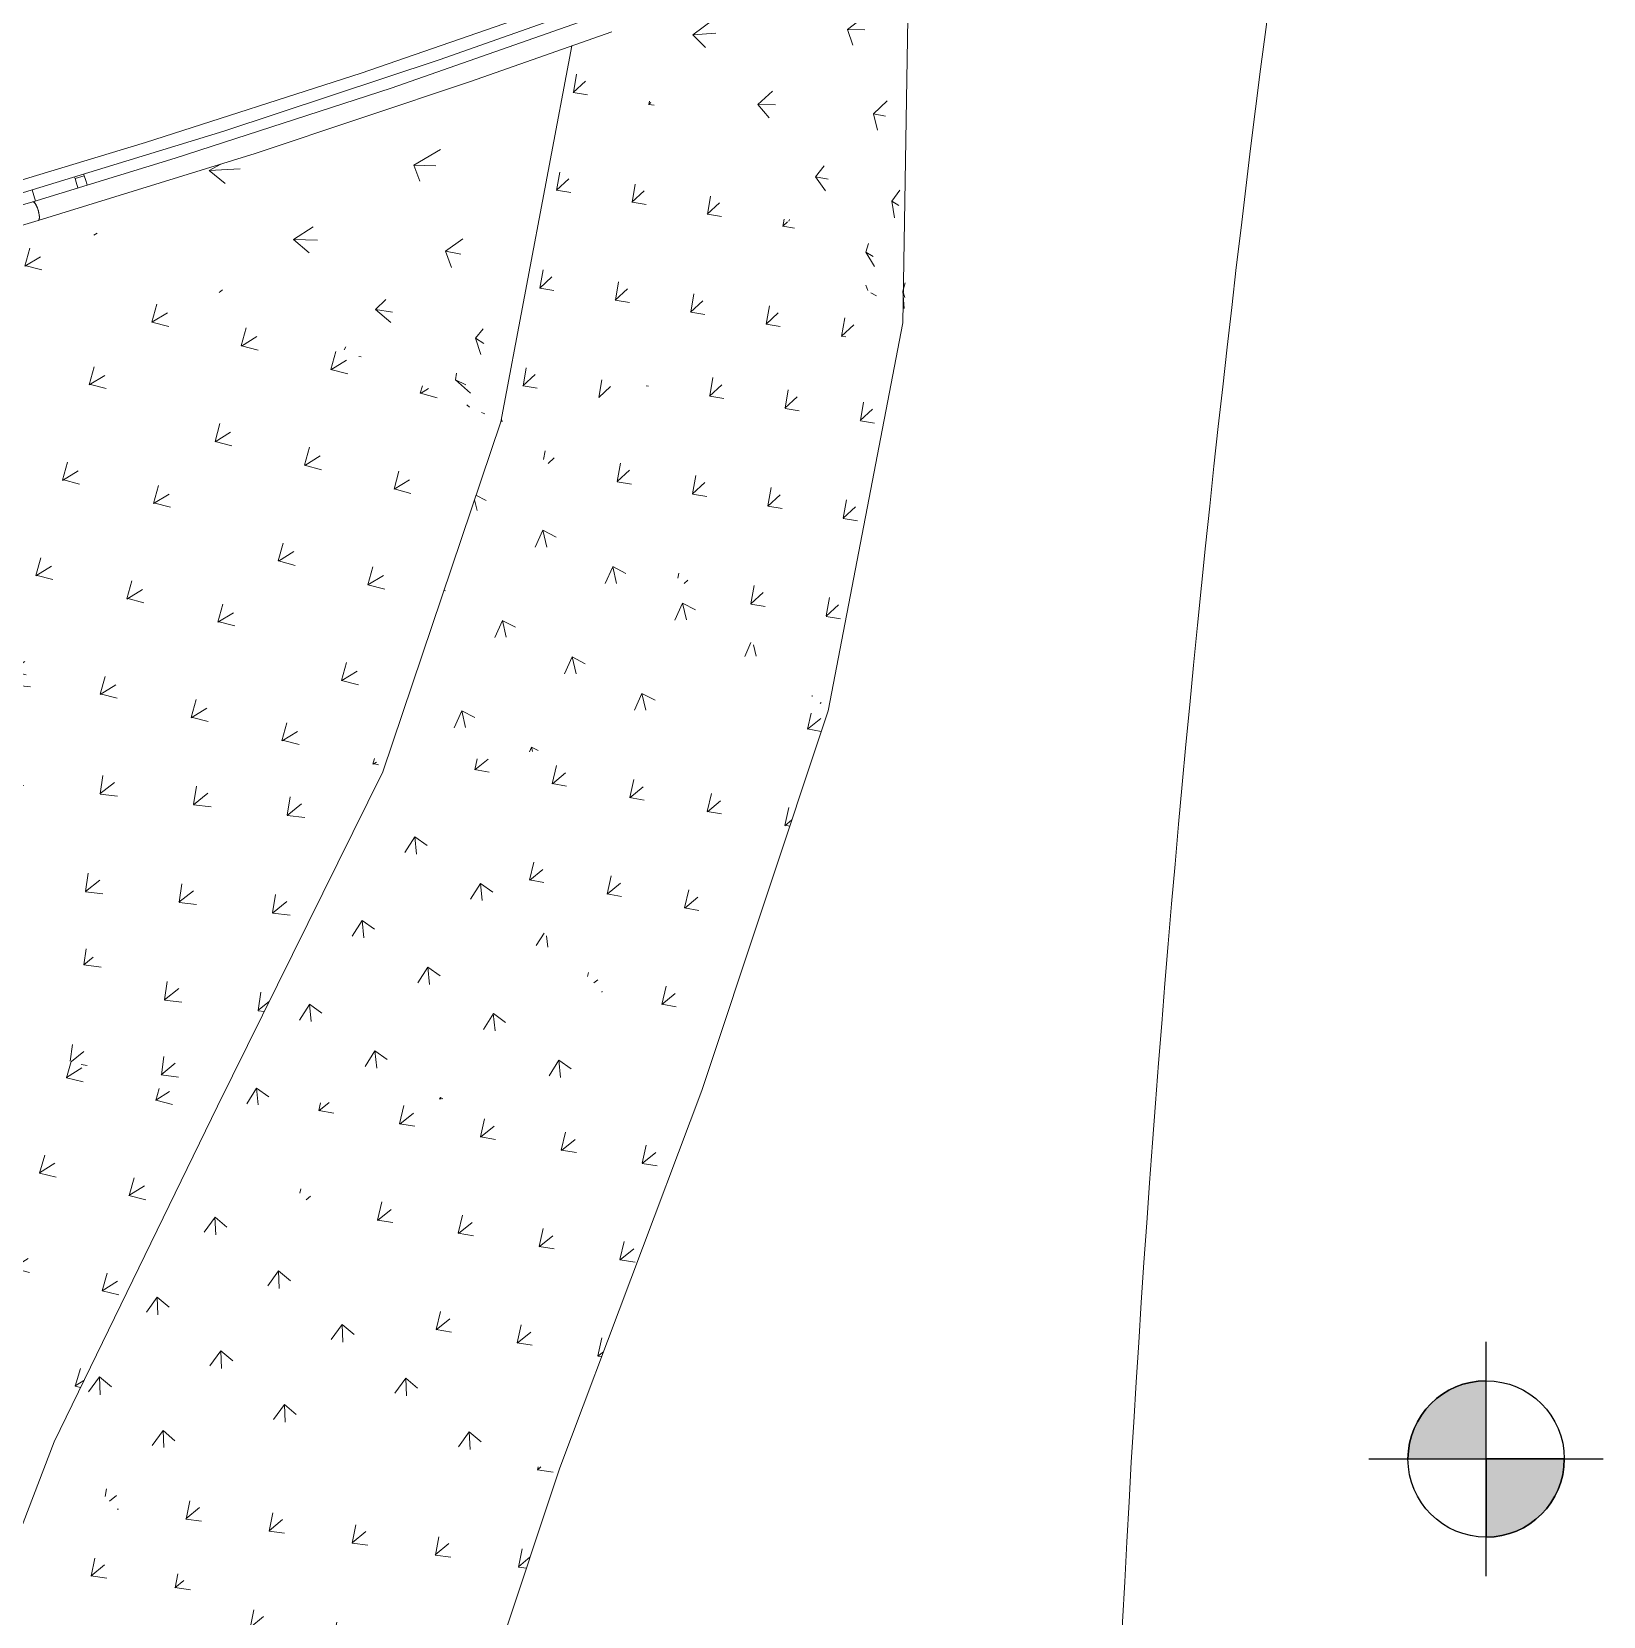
# Model space of a CAD drawing. Header units: millimetres. Extents: x 12827 to 178996, y -27589 to 73652.
# Drawn here: x 100153 to 104176, y 654 to 4709 of the extents above; entities that cross this region are included whole.
import ezdxf

# ---------------------------------------------------------------- set-up
doc = ezdxf.new("R2010")
doc.units = ezdxf.units.MM
for name, color, linetype, lineweight in [('A-ANNO-NOTE', 131, 'Continuous', 25), ('A-FLOR', 192, 'Continuous', 9), ('A-FLOR-HRAL', 11, 'Continuous', 9), ('A-FLOR-PATT', 8, 'Continuous', 9)]:
    doc.layers.add(name, color=color, linetype=linetype, lineweight=lineweight)

# ---------------------------------------------------------------- blocks, each defined once
blk = doc.blocks.new('Railings 6 - Railings 6-15750741-Copy of 1_F')
at = {"layer": 'A-FLOR-HRAL'}
for p, q in [((100263.5, 4332.9), (100287.3, 4340.4)), ((100286.3, 4343.6), (100287.3, 4340.4)), ((100287.3, 4340.4), (100290.3, 4330.9)), ((100263.5, 4332.9), (100262.4, 4336.4)), ((100266.5, 4323.4), (100263.5, 4332.9)), ((100270.9, 4309.4), (100266.5, 4323.4)), ((100290.3, 4330.9), (100294.8, 4316.7))]:
    blk.add_line(p, q, dxfattribs=at)
at = {"layer": 'A-FLOR-HRAL', "flags": 128}
for points in [[(101543.5, 4792.7), (100995.7, 4602.8), (100443.8, 4424.9), (100080.8, 4315.2)], [(100089.9, 4284.5), (100644.6, 4454.5), (101195.5, 4636.7), (101554.4, 4762.7)], [(101620.4, 4755.8), (101072.4, 4564.4), (100520.3, 4385.1), (100155.4, 4273.9)], [(100169.6, 4225.9), (100724.8, 4397.4), (101276.1, 4581.1), (101637.4, 4708.8)], [(98484.6, 3835.8), (98884.1, 3930), (99282.2, 4030.4), (99678.6, 4136.9), (100073.4, 4249.6), (100155.4, 4273.9)], [(98495.7, 3787.1), (98895.6, 3881.3), (99294, 3981.8), (99690.9, 4088.4), (100086, 4201.2), (100169.6, 4225.9)]]:
    blk.add_lwpolyline(points, dxfattribs=at)
at = {"layer": 'A-FLOR-HRAL'}
for points, knots in [([(100155.1, 4273.8), (100156.1, 4274.2), (100157.8, 4273.7), (100160.2, 4271.2), (100161.5, 4269.3), (100162.6, 4267.6), (100163.7, 4265.7), (100165.1, 4263), (100166.5, 4259.7), (100167.7, 4256.4), (100168.6, 4253.8), (100169.4, 4251.1), (100170.1, 4248.6), (100170.7, 4246.4), (100171.1, 4244.3), (100171.5, 4242.2), (100171.8, 4240.2), (100172, 4238.3), (100172.2, 4235.9), (100172.3, 4233.2), (100172.1, 4230.4), (100171.6, 4228.2), (100170.9, 4226.8), (100170.2, 4226.2), (100169.8, 4226)], [-1, -1, -1, -1, -0.861111, -0.791667, -0.756944, -0.722222, -0.6875, -0.652778, -0.583333, -0.548611, -0.513889, -0.479167, -0.444444, -0.416667, -0.388889, -0.361111, -0.333333, -0.305556, -0.277778, -0.222222, -0.166667, -0.111111, -0.055556, 0, 0, 0, 0]), ([(100157.7, 4273.3), (100157.3, 4273.6), (100156.4, 4274), (100155.5, 4273.9), (100155.1, 4273.8)], [-0.1110901, -0.1110901, -0.1110901, -0.1110901, -0.0555556, 0, 0, 0, 0]), ([(100160.9, 4270.1), (100160.4, 4270.9), (100159.3, 4272.2), (100158.2, 4273), (100157.7, 4273.3)], [-0.2220012, -0.2220012, -0.2220012, -0.2220012, -0.1666667, -0.1111111, -0.1111111, -0.1111111, -0.1111111]), ([(100164.3, 4264.5), (100164, 4265), (100163.5, 4266.1), (100162.3, 4268.1), (100161.5, 4269.4), (100160.9, 4270.1)], [-0.3332782, -0.3332782, -0.3332782, -0.3332782, -0.3055556, -0.2777778, -0.2222222, -0.2222222, -0.2222222, -0.2222222]), ([(100167.5, 4256.9), (100167.3, 4257.6), (100166.8, 4258.9), (100166, 4260.9), (100165.2, 4262.7), (100164.6, 4263.9), (100164.3, 4264.5)], [-0.4443459, -0.4443459, -0.4443459, -0.4443459, -0.4166667, -0.3888889, -0.3611111, -0.3333333, -0.3333333, -0.3333333, -0.3333333]), ([(100170.1, 4248.5), (100170.1, 4248.6), (100169.8, 4249.7), (100169.3, 4251.7), (100168.4, 4254.4), (100167.8, 4256.1), (100167.5, 4256.9)], [-0.5554676, -0.5554676, -0.5554676, -0.5554676, -0.5486111, -0.5138889, -0.4791667, -0.4444444, -0.4444444, -0.4444444, -0.4444444]), ([(100171.8, 4240.2), (100171.7, 4240.5), (100171.5, 4242.5), (100170.9, 4245.3), (100170.3, 4247.8), (100170.1, 4248.5)], [-0.6666415, -0.6666415, -0.6666415, -0.6666415, -0.6527778, -0.5833333, -0.5555556, -0.5555556, -0.5555556, -0.5555556]), ([(100171.6, 4228.4), (100171.7, 4228.7), (100172, 4229.8), (100172.2, 4231.5), (100172.3, 4233), (100172.3, 4233.3)], [-0.8888785, -0.8888785, -0.8888785, -0.8888785, -0.8611111, -0.7916667, -0.7777778, -0.7777778, -0.7777778, -0.7777778]), ([(100172.3, 4233.3), (100172.3, 4233.6), (100172.3, 4234.7), (100172.2, 4236.5), (100172, 4238.5), (100171.9, 4239.7), (100171.8, 4240.2)], [-0.7776642, -0.7776642, -0.7776642, -0.7776642, -0.7569444, -0.7222222, -0.6875, -0.6666667, -0.6666667, -0.6666667, -0.6666667])]:
    blk.add_open_spline(points, degree=3, knots=knots, dxfattribs=at)
blk.add_open_spline([(100169.8, 4226), (100170.6, 4226.4), (100171.2, 4227.1), (100171.6, 4228.4)], degree=3, dxfattribs=at)
blk = doc.blocks.new('FP_91-Copy of 1_F')
at = {"layer": 'A-FLOR-PATT'}
for p, q in [((102163.4, 4906.1), (102173.1, 4884.5)), ((102240.8, 4714.4), (102291.9, 4754)), ((101844.8, 4701.2), (101897.6, 4740.3)), ((101844.8, 4701.2), (101903.6, 4704.9)), ((102240.8, 4714.4), (102285.1, 4713.5)), ((102240.8, 4714.4), (102254.7, 4674.5)), ((101844.8, 4701.2), (101877.5, 4668.3)), ((102011.4, 4522.7), (102048.9, 4556.3)), ((102011.4, 4522.7), (102056.9, 4521.6)), ((102011.4, 4522.7), (102040.6, 4488.5)), ((102307.1, 4498.5), (102342.9, 4532.2)), ((102307.1, 4498.5), (102338.1, 4492.5)), ((102307.1, 4498.5), (102317.4, 4457.2)), ((102159.1, 4337.3), (102181.3, 4365.2)), ((102159.1, 4337.3), (102191.2, 4331.3)), ((102159.1, 4337.3), (102184.7, 4301.8)), ((102354.4, 4275.2), (102375.1, 4303.1)), ((102354.4, 4275.2), (102372.2, 4264.1)), ((102354.4, 4275.2), (102361.2, 4232.6)), ((102091.1, 4224.1), (102092.9, 4228.6)), ((102287.8, 4144.9), (102294.7, 4167.1)), ((102287.8, 4144.9), (102306.6, 4133.9)), ((102287.8, 4144.9), (102309.8, 4108)), ((102293.4, 4046.9), (102288, 4060.3)), ((102383, 4044.7), (102388.5, 4066.5)), ((102300.6, 4040.6), (102314.9, 4032.7)), ((102383, 4044.7), (102387.6, 4028.3)), ((102383, 4044.7), (102386.3, 4000.6))]:
    blk.add_line(p, q, dxfattribs=at)
blk = doc.blocks.new('FP_96-Copy of 1_F')
at = {"layer": 'A-FLOR-PATT'}
for p, q in [((101130.7, 4367.5), (101198.8, 4407.6)), ((100607.2, 4353.5), (100637, 4369.7)), ((100607.2, 4353.5), (100686.4, 4358)), ((100607.2, 4353.5), (100648, 4320.5)), ((101130.7, 4367.5), (101187.4, 4365.9)), ((101130.7, 4367.5), (101146.4, 4326.3)), ((100311.6, 4188.2), (100320.4, 4193.4)), ((100822.8, 4176.7), (100873.4, 4209.6)), ((100822.8, 4176.7), (100884.2, 4175.5)), ((100822.8, 4176.7), (100862.6, 4143.3)), ((101212.3, 4147.1), (101256.3, 4179.1)), ((101212.3, 4147.1), (101251.2, 4139.5)), ((101212.3, 4147.1), (101227, 4105.6)), ((100632.2, 4041.6), (100641.1, 4048.5)), ((101033, 3998.1), (101059.5, 4023.3)), ((101033, 3998.1), (101076.6, 3991.3)), ((101033, 3998.1), (101071.8, 3964.4)), ((101288.5, 3924.9), (101308.5, 3948.8)), ((100952.8, 3894.9), (100956.4, 3902.1)), ((101288.5, 3924.9), (101309.8, 3911.3)), ((101288.5, 3924.9), (101302.2, 3883.1)), ((100989.9, 3878), (100995.9, 3877.2)), ((101237.8, 3817.8), (101240.1, 3835.4)), ((101237.8, 3817.8), (101263.6, 3805.4)), ((101237.8, 3817.8), (101275.6, 3783.8)), ((101273.4, 3748.3), (101266.4, 3754.1)), ((101304, 3734.3), (101312.2, 3731.1)), ((101356.6, 3710.3), (101355.4, 3716.6))]:
    blk.add_line(p, q, dxfattribs=at)
blk = doc.blocks.new('DLN_Slab Level Mark - FFL-2mm_Type 2-2670450-Copy of 1_F')
at = {"layer": 'A-ANNO-NOTE', "lineweight": 5}
h = blk.add_hatch(color=256, dxfattribs=at)
edge = h.paths.add_edge_path(flags=0)
edge.add_arc((0, 0), 1, 0, 90, ccw=False)
edge.add_line((1, 0), (0, 0))
edge.add_line((0, 0), (0, 1))
h = blk.add_hatch(color=256, dxfattribs=at)
edge = h.paths.add_edge_path(flags=0)
edge.add_arc((0, 0), 1, 180, 270, ccw=False)
edge.add_line((-1, 0), (0, 0))
edge.add_line((0, 0), (0, -1))
at = {"layer": 'A-ANNO-NOTE'}
for p, q in [((0, 1.5), (0, -1.5)), ((0, 1), (0, 0)), ((0, 0), (-1, 0)), ((0, -1), (0, 0)), ((0, 0), (1, 0)), ((-1.5, 0), (1.5, 0))]:
    blk.add_line(p, q, dxfattribs=at)
blk.add_circle((0, 0), 1, dxfattribs=at)
for start, end in [(360, 90), (180, 270)]:
    blk.add_arc((0, 0), 1, start, end, dxfattribs=at)

msp = doc.modelspace()

# ---------------------------------------------------------------- hatches: boundary and pattern name
at = {"layer": 'A-FLOR-PATT'}
h = msp.add_hatch(dxfattribs=at)
h.set_pattern_fill('FP_189', color=256, style=0, pattern_type=2)
h.set_pattern_definition([(42.948, (31972.03, -27580.04), (42.84313, 250.33527), [42.735, -279.594]), (350.96, (31972.03, -27580.04), (42.8437, 250.33466), [36.66, -158.862]), (80.288, (31972.03, -27580.04), (-193.09365, 30.7224), [47.62, -206.354])])
h.paths.add_polyline_path([(101353.40883, 3710.89176), (102382.51799, 3963.80398), (101561.25271, 4682.22611), (101534.51164, 4670.42957), (101507.75839, 4528.68273)], flags=0)
h = msp.add_hatch(dxfattribs=at)
h.set_pattern_fill('FP_364', color=256, style=0, pattern_type=2)
h.set_pattern_definition([(31.503, (-6168.9, -28076.41), (68.27642, 244.09014), [46.823, -306.339]), (345.655, (-6168.9, -28076.4), (68.2727, 244.0912), [45.062, -195.267]), (74.373, (-6168.9, -28076.4), (-232.8343, 59.5465), [47.524, -205.935])])
h.paths.add_polyline_path([(101051.07379, 2814.78262), (100182.86746, 4230.02822), (100152.15324, 4218.86169), (99626.13163, 3159.12901), (100628.49821, 2916.90071)], flags=0)
h = msp.add_hatch(dxfattribs=at)
h.set_pattern_fill('FP_366', color=256, style=0, pattern_type=2)
h.set_pattern_definition([(31.855, (-2988.95, -26391.35), (67.20172, 244.884), [46.252, -302.6]), (345.145, (-2988.95, -26391.35), (67.1999, 244.8843), [44.443, -192.588]), (74.655, (-2988.95, -26391.35), (-229.10854, 60.7685), [47.613, -206.324])])
h.paths.add_polyline_path([(101051.07379, 2814.78262), (101353.40883, 3710.89176), (100204.19558, 4236.58755), (100183.89248, 4228.35736), (100941.98357, 2992.60839)], flags=0)
h = msp.add_hatch(dxfattribs=at)
h.set_pattern_fill('FP_190', color=256, style=0, pattern_type=2)
h.set_pattern_definition([(42.757, (31754.91, -27515.64), (43.76243, 250.1757), [42.725, -279.527]), (350.751, (31754.91, -27515.64), (43.7645, 250.1754), [36.635, -158.753]), (80.078, (31754.91, -27515.64), (-192.8488, 31.4009), [47.62, -206.354])])
h.paths.add_polyline_path([(102191.41345, 2971.26576), (102382.51799, 3963.80398), (101353.40883, 3710.89176), (102167.23201, 2992.60839)], flags=0)
h = msp.add_hatch(dxfattribs=at)
h.set_pattern_fill('FP_188', color=256, style=0, pattern_type=2)
h.set_pattern_definition([(282.986, (112707.98, 7833), (178.6945, -93.214), [44.109, -288.584]), (245.773, (112707.98, 7833), (178.6948, -93.2135), [47.49, -205.789]), (332.451, (112707.98, 7833), (103.936, 230.97), [37.79, -163.755])])
h.paths.add_polyline_path([(101051.07379, 2814.78262), (102191.41345, 2971.26576), (101353.40883, 3710.89176), (101103.86907, 2971.26576)], flags=0)
h = msp.add_hatch(dxfattribs=at)
h.set_pattern_fill('FP_362', color=256, style=0, pattern_type=2)
h.set_pattern_definition([(39.385, (-4657.5, -32758.95), (35.67756, 251.35656), [46.213, -302.349]), (352.641, (-4657.5, -32758.95), (35.6801, 251.3563), [44.187, -191.479]), (81.921, (-4657.5, -32758.95), (-233.7255, 30.185), [47.602, -206.274])])
h.paths.add_polyline_path([(100628.49821, 1959.45189), (99626.13163, 3159.12901), (99440.21765, 2321.91777), (100168.95385, 2099.62851)], flags=0)
h = msp.add_hatch(dxfattribs=at)
h.set_pattern_fill('FP_365', color=256, style=0, pattern_type=2)
h.set_pattern_definition([(38.732, (-9034.36, -37064.04), (37.49796, 249.76976), [47.114, -308.244]), (353.472, (-9034.36, -37064.04), (37.4991, 249.7692), [45.239, -196.035]), (81.462, (-9034.36, -37064.04), (-239.71036, 27.42865), [47.357, -205.212])])
h.paths.add_polyline_path([(100628.49821, 1959.45189), (101051.07379, 2814.78262), (99626.13163, 3159.12901), (100325.64699, 2321.91777)], flags=0)
h = msp.add_hatch(dxfattribs=at)
h.set_pattern_fill('FP_191', color=256, style=0, pattern_type=2)
h.set_pattern_definition([(39.446, (25986.03, -30696.84), (58.06907, 246.64125), [44.031, -288.07]), (349.816, (25986.03, -30696.84), (58.0656, 246.6423), [37.793, -163.77]), (76.752, (25986.03, -30696.84), (-198.3871, 35.64014), [47.51, -205.876])])
h.paths.add_polyline_path([(101867.92145, 1999.32642), (102191.41345, 2971.26576), (101051.07379, 2814.78262), (101353.40883, 2512.96259)], flags=0)
h = msp.add_hatch(dxfattribs=at)
h.set_pattern_fill('FP_187', color=256, style=0, pattern_type=2)
h.set_pattern_definition([(275.646, (115521.66, -2281.58), (167.9625, -119.0732), [44.415, -290.584]), (237.79, (115521.66, -2281.58), (167.9624, -119.0734), [47.49, -205.79]), (324.666, (115521.66, -2281.58), (135.0045, 214.3006), [38.604, -167.284])])
h.paths.add_polyline_path([(100628.49821, 1959.45189), (101867.92145, 1999.32642), (101051.07379, 2814.78262), (100648.1982, 1999.32642)], flags=0)
h = msp.add_hatch(dxfattribs=at)
h.set_pattern_fill('FP_356', color=256, style=0, pattern_type=2)
h.set_pattern_definition([(32.151, (-3190.67, -26652.5), (68.51002, 244.06558), [46.427, -303.75]), (345.792, (-3190.67, -26652.5), (68.5107, 244.06523), [44.093, -191.068]), (74.32, (-3190.67, -26652.5), (-227.96705, 57.71933), [47.531, -205.968])])
h.paths.add_polyline_path([(100209.89054, 1100.68236), (99440.21765, 2321.91777), (99077.042, 1521.47821), (99869.03761, 1227.29195)], flags=0)
h = msp.add_hatch(dxfattribs=at)
h.set_pattern_fill('FP_360', color=256, style=0, pattern_type=2)
h.set_pattern_definition([(32.056, (-3649.77, -27492.67), (68.7678, 243.82432), [46.554, -304.581]), (345.904, (-3649.77, -27492.67), (68.76943, 243.8242), [44.237, -191.696]), (74.249, (-3649.77, -27492.67), (-228.82895, 57.46194), [47.501, -205.836])])
h.paths.add_polyline_path([(100209.89054, 1100.68236), (100628.49821, 1959.45189), (99440.21765, 2321.91777), (99944.68765, 1521.47821)], flags=0)
h = msp.add_hatch(dxfattribs=at)
h.set_pattern_fill('FP_185', color=256, style=0, pattern_type=2)
h.set_pattern_definition([(38.911, (18573.97, -32173.39), (56.626, 246.4798), [44.895, -293.726]), (350.724, (18573.97, -32173.4), (56.6238, 246.4809), [39.301, -170.303]), (77.062, (18573.97, -32173.4), (-206.86316, 33.78567), [47.419, -205.482])])
h.paths.add_polyline_path([(101504.80587, 1034.29743), (101867.92145, 1999.32642), (100628.49821, 1959.45189), (101194.45927, 1361.94325)], flags=0)
h = msp.add_hatch(dxfattribs=at)
h.set_pattern_fill('FP_186', color=256, style=0, pattern_type=2)
h.set_pattern_definition([(272.485, (116168.11, -6180.98), (162.7195, -137.379), [45.364, -296.791]), (234.121, (116168.11, -6180.98), (162.719, -137.3796), [47.312, -205.019]), (319.826, (116168.11, -6180.98), (147.8865, 204.4523), [39.929, -173.027])])
h.paths.add_polyline_path([(101504.80587, 1034.29743), (100628.49821, 1959.45189), (100209.89054, 1100.68236), (101181.42275, 1050.87594)], flags=0)
h = msp.add_hatch(dxfattribs=at)
h.set_pattern_fill('FP_361', color=256, style=0, pattern_type=2)
h.set_pattern_definition([(31.464, (-3251.95, -24627.58), (70.56654, 243.8392), [46.18, -302.129]), (344.685, (-3251.95, -24627.58), (70.56696, 243.8386), [44.038, -190.832]), (73.86, (-3251.95, -24627.58), (-226.5303, 62.0331), [47.596, -206.249])])
h.paths.add_polyline_path([(99869.03761, 212.34824), (100209.89054, 1100.68236), (99077.042, 1521.47821), (99573.53161, 700.8052)], flags=0)
h = msp.add_hatch(dxfattribs=at)
h.set_pattern_fill('FP_178', color=256, style=0, pattern_type=2)
h.set_pattern_definition([(39.434, (11284.09, -33047.84), (50.21282, 247.60788), [45.504, -297.708]), (352.156, (11284.1, -33047.84), (50.2115, 247.6081), [40.669, -176.231]), (78.536, (11284.09, -33047.84), (-214.86975, 29.60445), [47.372, -205.277])])
h.paths.add_polyline_path([(101181.42275, 64.16031), (100209.89054, 1100.68236), (99869.03761, 212.34824), (100901.6596, 95.74976)], flags=0)
h = msp.add_hatch(dxfattribs=at)
h.set_pattern_fill('FP_184', color=256, style=0, pattern_type=2)
h.set_pattern_definition([(39.759, (13138.44, -31946.03), (48.9549, 248.38858), [45.125, -295.229]), (351.783, (13138.44, -31946.03), (48.95586, 248.3881), [40.293, -174.602]), (78.85, (13138.44, -31946.03), (-212.6892, 30.7142), [47.469, -205.698])])
h.paths.add_polyline_path([(101181.42275, 64.16031), (101504.80587, 1034.29743), (100209.89054, 1100.68236), (100901.6596, 362.63798)], flags=0)

# ---------------------------------------------------------------- linework, layer by layer
at = {"layer": 'A-FLOR'}
for p, q in [((102399.75044, 4998.45681), (102382.51799, 3963.80398)), ((101534.99126, 4672.97078), (101353.40883, 3710.89176)), ((100162.19983, 4275.43426), (100153.70069, 4304.03194)), ((102382.51799, 3963.80398), (102191.41345, 2971.26576)), ((101051.07379, 2814.78262), (101353.40883, 3710.89176)), ((102191.41345, 2971.26576), (101867.92145, 1999.32642)), ((101051.07379, 2814.78262), (100628.49821, 1959.45189)), ((101867.92145, 1999.32642), (101504.80587, 1034.29743)), ((100628.49821, 1959.45189), (100209.89054, 1100.68236)), ((100209.89054, 1100.68236), (99869.03761, 212.34824)), ((101504.80587, 1034.29743), (101181.42275, 64.16031))]:
    msp.add_line(p, q, dxfattribs=at)
msp.add_arc((155209.56161, -2005.51358), 52331.27513, 171.838204311, 179.005883529, dxfattribs=at)

# ---------------------------------------------------------------- block references
at = {"layer": 'A-ANNO-NOTE', "xscale": 200, "yscale": 200, "zscale": 200, "rotation": 89.99999999999982}
msp.add_blockref('DLN_Slab Level Mark - FFL-2mm_Type 2-2670450-Copy of 1_F', (103875.75917, 1056.86692), dxfattribs=at)
at = {"layer": 'A-FLOR'}
for name in ['FP_91-Copy of 1_F', 'FP_96-Copy of 1_F']:
    msp.add_blockref(name, (0, 0), dxfattribs=at)
at = {"layer": 'A-FLOR-HRAL'}
msp.add_blockref('Railings 6 - Railings 6-15750741-Copy of 1_F', (0, 0), dxfattribs=at)

doc.saveas('drawing.dxf')
